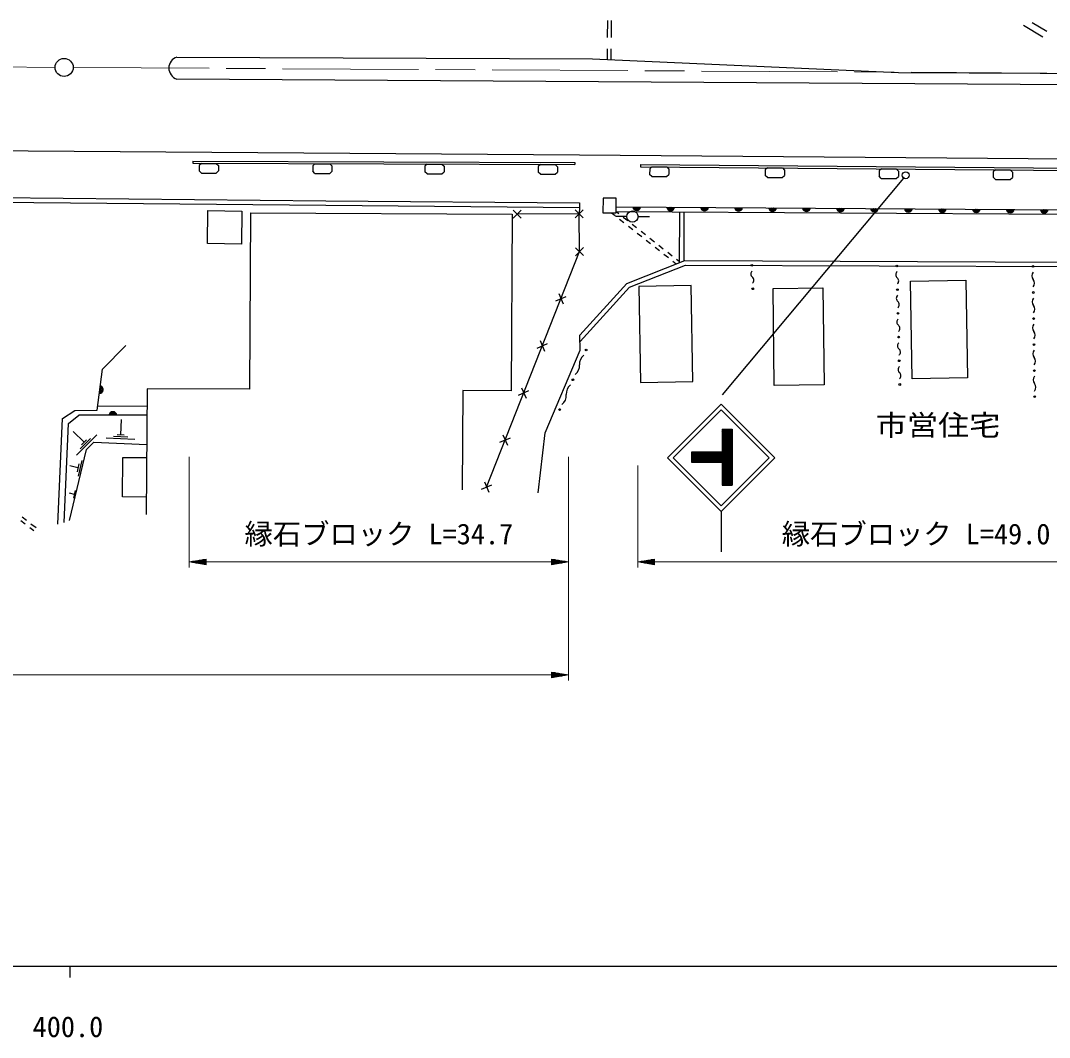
# Model space of a CAD drawing. Units: millimetres, scale not verified. Extents: x 40000 to 680000, y 20000 to 380000.
# Drawn here: x 463660 to 554532, y 198715 to 288553 of the extents above; entities that cross this region are included whole.
import ezdxf
from ezdxf.enums import TextEntityAlignment as Align

# ---------------------------------------------------------------- set-up
doc = ezdxf.new("R2010")
doc.units = ezdxf.units.MM
doc.header["$LTSCALE"] = 1000
doc.linetypes.add('CHAIN', pattern=[18.5, 12, -1.5, 3.5, -1.5])
for name, color, linetype, lineweight in [('M-BGD', 7, 'Continuous', 25), ('M-BMK', 2, 'CHAIN', 13), ('M-BMK-SRVR', 3, 'Continuous', 25), ('M-STR-HTXT', 7, 'Continuous', 13), ('M-STR-STR1', 1, 'Continuous', 25), ('M-STR-STRC', 7, 'Continuous', 25), ('M-STR-STRD', 7, 'Continuous', 25), ('M-TTL-BAND', 7, 'Continuous', 25)]:
    doc.layers.add(name, color=color, linetype=linetype, lineweight=lineweight)
doc.styles.add('ＭＳ ゴシック', font='')
doc.styles.get('ＭＳ ゴシック').set_extended_font_data('MS Gothic')

msp = doc.modelspace()

# ---------------------------------------------------------------- hatches: boundary and pattern name
at = {"layer": 'M-STR-STRC'}
h = msp.add_hatch(dxfattribs=at)
h.set_pattern_fill('USER', color=256, style=0, pattern_type=2)
h.set_pattern_definition([(45, (1041189, 373651), (-70.7128, 70.7128), []), (135, (1041189, 373651), (-70.71634, -70.71634), [])])
h.paths.add_polyline_path([(522922, 249527), (522922, 250427), (525615, 250427), (525615, 252460), (526515, 252460), (526515, 247495), (525615, 247495), (525615, 249527)])

# ---------------------------------------------------------------- linework, layer by layer
at = {"layer": 'M-BGD'}
for p, q in [((515511, 287053), (515518, 288553)), ((515840, 287045), (515852, 288545)), ((553005, 288383), (554301, 287628)), ((515502, 285101), (515507, 286053)), ((515823, 285087), (515831, 286045)), ((479441, 275755), (479439, 275272)), ((479642, 275940), (479441, 275755)), ((479642, 275940), (480943, 275936)), ((480943, 275936), (481143, 275749)), ((481143, 275749), (481141, 275266)), ((489462, 275720), (489460, 275237)), ((489662, 275905), (489462, 275720)), ((489662, 275905), (490964, 275900)), ((490964, 275900), (491164, 275714)), ((491164, 275714), (491162, 275231)), ((499364, 275685), (499362, 275202)), ((499565, 275870), (499364, 275685)), ((499565, 275870), (500866, 275865)), ((500866, 275865), (501066, 275679)), ((501066, 275679), (501064, 275196)), ((509385, 275649), (509383, 275167)), ((509585, 275834), (509385, 275649)), ((509585, 275834), (510887, 275830)), ((510887, 275830), (511086, 275643)), ((511086, 275643), (511085, 275161)), ((519227, 275451), (519223, 274968)), ((519429, 275635), (519227, 275451)), ((519429, 275635), (520731, 275624)), ((520731, 275624), (520929, 275436)), ((520929, 275436), (520925, 274953)), ((529440, 275362), (529436, 274879)), ((529641, 275546), (529440, 275362)), ((529641, 275546), (530943, 275535)), ((530943, 275535), (531142, 275347)), ((531142, 275347), (531137, 274864)), ((539692, 275459), (539490, 275275)), ((539692, 275459), (540994, 275447)), ((540994, 275447), (541192, 275260)), ((549772, 275371), (549570, 275187)), ((549772, 275371), (551073, 275359)), ((551073, 275359), (551272, 275172)), ((479639, 275086), (479439, 275272)), ((479639, 275086), (480940, 275081)), ((480940, 275081), (481141, 275266)), ((489659, 275050), (489460, 275237)), ((489659, 275050), (490961, 275046)), ((490961, 275046), (491162, 275231)), ((499562, 275016), (499362, 275202)), ((499562, 275016), (500863, 275011)), ((500863, 275011), (501064, 275196)), ((509582, 274980), (509383, 275167)), ((509582, 274980), (510884, 274976)), ((510884, 274976), (511085, 275161)), ((519422, 274781), (519223, 274968)), ((519422, 274781), (520723, 274769)), ((520723, 274769), (520925, 274953)), ((529634, 274692), (529436, 274879)), ((529634, 274692), (530936, 274680)), ((530936, 274680), (531137, 274864)), ((539490, 275275), (539486, 274792)), ((539685, 274604), (539486, 274792)), ((539685, 274604), (540986, 274593)), ((540986, 274593), (541188, 274777)), ((541192, 275260), (541188, 274777)), ((549570, 275187), (549566, 274704)), ((549764, 274516), (549566, 274704)), ((549764, 274516), (551066, 274505)), ((551066, 274505), (551268, 274689)), ((551272, 275172), (551268, 274689)), ((460855, 272918), (490630, 272638)), ((490630, 272638), (513029, 272446)), ((461132, 272516), (490626, 272238)), ((490626, 272238), (513026, 272046)), ((507886, 271102), (507175, 271806)), ((507179, 271099), (507883, 271809)), ((513359, 271128), (512648, 271832)), ((512652, 271125), (513355, 271835)), ((516269, 272086), (555881, 271846)), ((483976, 271579), (483888, 255974)), ((483976, 271579), (507074, 271449)), ((507074, 271449), (506986, 255854)), ((515856, 271570), (516167, 271325)), ((517199, 271231), (516199, 271233)), ((516266, 271686), (555879, 271446)), ((516266, 271682), (516500, 271497)), ((516560, 271015), (516952, 270705)), ((516892, 271187), (517285, 270878)), ((518199, 271232), (519199, 271236)), ((521849, 271651), (521834, 267151)), ((522249, 271650), (522235, 267310)), ((517345, 270395), (517737, 270085)), ((517677, 270568), (518069, 270258)), ((518462, 269948), (518854, 269638)), ((518129, 269775), (518522, 269465)), ((518914, 269155), (519306, 268845)), ((519246, 269328), (519639, 269018)), ((512674, 268489), (513386, 267788)), ((512679, 267782), (513381, 268495)), ((519699, 268535), (520091, 268225)), ((520031, 268708), (520424, 268398)), ((520816, 268088), (521208, 267779)), ((517222, 265325), (522325, 267346)), ((520484, 267916), (520876, 267606)), ((521268, 267296), (521579, 267050)), ((521601, 267469), (521834, 267284)), ((522325, 267346), (567161, 267176)), ((517455, 264987), (522401, 266945)), ((522401, 266945), (567159, 266776)), ((511189, 264437), (511587, 263520)), ((513058, 260764), (517222, 265325)), ((513073, 260188), (517455, 264987)), ((510929, 263780), (511847, 264178)), ((509288, 259620), (510205, 260018)), ((509547, 260277), (509945, 259360)), ((474829, 256025), (474766, 244903)), ((483888, 255974), (474829, 256025)), ((502721, 255878), (502671, 247094)), ((506986, 255854), (502721, 255878)), ((507646, 255460), (508563, 255858)), ((507905, 256117), (508303, 255200)), ((474818, 254467), (470473, 254480)), ((474815, 253687), (468818, 253705)), ((472504, 251941), (472567, 253294)), ((469264, 251291), (468315, 252256)), ((470407, 251940), (468597, 250159)), ((473131, 251743), (471863, 251801)), ((472822, 251927), (472187, 251956)), ((506263, 251957), (506662, 251040)), ((469836, 251615), (468930, 250725)), ((469491, 251513), (469038, 251068)), ((473757, 251545), (471221, 251661)), ((506004, 251300), (506921, 251698)), ((472676, 246462), (472696, 249958)), ((472696, 249958), (474794, 249946)), ((468728, 249040), (468001, 249212)), ((468808, 249381), (468648, 248699)), ((469071, 249679), (468749, 248316)), ((504362, 247140), (505279, 247538)), ((504622, 247798), (505020, 246880)), ((468417, 246686), (467967, 246792)), ((468496, 247023), (468337, 246349)), ((474775, 246450), (472676, 246462)), ((463788, 244708), (464184, 244403)), ((463684, 244391), (464080, 244086)), ((464477, 243781), (464836, 243505)), ((464581, 244098), (465027, 243754))]:
    msp.add_line(p, q, dxfattribs=at)
for points in [[(350705, 277712), (407623, 277472), (460232, 277061), (513024, 276696), (567073, 276238)], [(513029, 272446), (513026, 272046), (513004, 271480)], [(504821, 247339), (513030, 268139), (513004, 271480), (507531, 271454)], [(509379, 246834), (509989, 252119), (513094, 259446), (513058, 260764)], [(468443, 254116), (470426, 254134), (470909, 257752), (472946, 259843)], [(466942, 244055), (467371, 253401), (468443, 254116)], [(467514, 244216), (467907, 252954), (468818, 253705)], [(467978, 244377), (469497, 250649), (470140, 251310), (474801, 251096)]]:
    msp.add_lwpolyline(points, dxfattribs=at)
for points in [[(515096, 271575), (516265, 271567), (516274, 272869), (515105, 272876)], [(483217, 271721), (483176, 268806), (480159, 268848), (480200, 271763)], [(547137, 265626), (547283, 256989), (542403, 256906), (542257, 265543)], [(518265, 265057), (518427, 256566), (523043, 256654), (522881, 265145)], [(534531, 264927), (534628, 256371), (530234, 256321), (530137, 264877)]]:
    msp.add_lwpolyline(points, close=True, dxfattribs=at)
for centre, radius in [((517699, 271230), 500), ((528256, 266923), 75), ((541062, 266875), 75), ((553080, 266829), 75), ((528332, 264860), 75), ((541112, 264780), 75), ((553110, 264529), 75), ((541163, 262685), 75), ((553140, 262228), 75), ((541214, 260590), 75), ((553171, 259927), 75), ((513610, 259450), 75), ((541265, 258495), 75), ((553201, 257627), 75), ((512441, 256820), 75), ((541315, 256400), 75), ((553232, 255326), 75), ((511273, 254190), 75)]:
    msp.add_circle(centre, radius, dxfattribs=at)
for centre, radius, start, end in [((518076, 272130), 354, 188.44954, 350.85471), ((518076, 272130), 283, 190.67357, 348.63067), ((518076, 272130), 212, 194.4199, 344.88435), ((518076, 272130), 142, 202.13163, 337.17262), ((518076, 272130), 100, 212.44929, 326.85496), ((518076, 272130), 100, 212.44929, 326.85496), ((521076, 272111), 354, 188.44954, 350.85471), ((521076, 272111), 283, 190.67357, 348.63067), ((521076, 272111), 212, 194.4199, 344.88435), ((521076, 272111), 142, 202.13163, 337.17262), ((521076, 272111), 100, 212.44929, 326.85496), ((521076, 272111), 100, 212.44929, 326.85496), ((524076, 272093), 354, 188.44954, 350.85471), ((524076, 272093), 283, 190.67357, 348.63067), ((524076, 272093), 212, 194.4199, 344.88435), ((524076, 272093), 142, 202.13163, 337.17262), ((524076, 272093), 100, 212.44929, 326.85496), ((524076, 272093), 100, 212.44929, 326.85496), ((527076, 272075), 354, 188.44954, 350.85471), ((527076, 272075), 283, 190.67357, 348.63067), ((527076, 272075), 212, 194.4199, 344.88435), ((527076, 272075), 142, 202.13163, 337.17262), ((527076, 272075), 100, 212.44929, 326.85496), ((527076, 272075), 100, 212.44929, 326.85496), ((530075, 272057), 354, 188.44954, 350.85471), ((530075, 272057), 283, 190.67357, 348.63067), ((530075, 272057), 212, 194.4199, 344.88435), ((530075, 272057), 142, 202.13163, 337.17262), ((530075, 272057), 100, 212.44929, 326.85496), ((530075, 272057), 100, 212.44929, 326.85496), ((533075, 272039), 354, 188.44954, 350.85471), ((533075, 272039), 283, 190.67357, 348.63067), ((533075, 272039), 212, 194.4199, 344.88435), ((533075, 272039), 142, 202.13163, 337.17262), ((533075, 272039), 100, 212.44929, 326.85496), ((533075, 272039), 100, 212.44929, 326.85496), ((536075, 272020), 354, 188.44954, 350.85471), ((536075, 272020), 283, 190.67357, 348.63067), ((536075, 272020), 212, 194.4199, 344.88435), ((536075, 272020), 142, 202.13163, 337.17262), ((536075, 272020), 100, 212.44929, 326.85496), ((536075, 272020), 100, 212.44929, 326.85496), ((539075, 272002), 354, 188.44954, 350.85471), ((539075, 272002), 283, 190.67357, 348.63067), ((539075, 272002), 212, 194.4199, 344.88435), ((539075, 272002), 142, 202.13163, 337.17262), ((539075, 272002), 100, 212.44929, 326.85496), ((539075, 272002), 100, 212.44929, 326.85496), ((542075, 271984), 354, 188.44954, 350.85471), ((542075, 271984), 283, 190.67357, 348.63067), ((542075, 271984), 212, 194.4199, 344.88435), ((542075, 271984), 142, 202.13163, 337.17262), ((542075, 271984), 100, 212.44929, 326.85496), ((542075, 271984), 100, 212.44929, 326.85496), ((545075, 271966), 354, 188.44954, 350.85471), ((545075, 271966), 283, 190.67357, 348.63067), ((545075, 271966), 212, 194.4199, 344.88435), ((545075, 271966), 142, 202.13163, 337.17262), ((545075, 271966), 100, 212.44929, 326.85496), ((545075, 271966), 100, 212.44929, 326.85496), ((548075, 271948), 354, 188.44954, 350.85471), ((548075, 271948), 283, 190.67357, 348.63067), ((548075, 271948), 212, 194.4199, 344.88435), ((548075, 271948), 142, 202.13163, 337.17262), ((548075, 271948), 100, 212.44929, 326.85496), ((548075, 271948), 100, 212.44929, 326.85496), ((551075, 271929), 354, 188.44954, 350.85471), ((551075, 271929), 283, 190.67357, 348.63067), ((551075, 271929), 212, 194.4199, 344.88435), ((551075, 271929), 142, 202.13163, 337.17262), ((551075, 271929), 100, 212.44929, 326.85496), ((551075, 271929), 100, 212.44929, 326.85496), ((554075, 271911), 354, 188.44954, 350.85471), ((554075, 271911), 283, 190.67357, 348.63067), ((554075, 271911), 212, 194.4199, 344.88435), ((554075, 271911), 142, 202.13163, 337.17262), ((554075, 271911), 100, 212.44929, 326.85496), ((554075, 271911), 100, 212.44929, 326.85496), ((528505, 266166), 346, 131.78473, 232.43011), ((541318, 266107), 363, 132.3298, 230.44663), ((553451, 266009), 486, 138.7076, 222.80684), ((528084, 265618), 346, 311.78473, 52.43011), ((540856, 265548), 363, 312.3298, 50.44663), ((552738, 265349), 486, 318.7076, 42.80684), ((541369, 264012), 363, 132.3298, 230.44663), ((540907, 263453), 363, 312.3298, 50.44663), ((553481, 263708), 486, 138.7076, 222.80684), ((552769, 263048), 486, 318.7076, 42.80684), ((541419, 261917), 363, 132.3298, 230.44663), ((553512, 261408), 486, 138.7076, 222.80684), ((540958, 261358), 363, 312.3298, 50.44663), ((552799, 260748), 486, 318.7076, 42.80684), ((541470, 259822), 363, 132.3298, 230.44663), ((513965, 258231), 944, 126.21554, 185.85948), ((541008, 259263), 363, 312.3298, 50.44663), ((553542, 259107), 486, 138.7076, 222.80684), ((512087, 258039), 944, 306.21554, 5.85948), ((552830, 258447), 486, 318.7076, 42.80684), ((541521, 257727), 363, 132.3298, 230.44663), ((541059, 257167), 363, 312.3298, 50.44663), ((470614, 255950), 354, 271.20277, 73.60795), ((512796, 255602), 944, 126.21554, 185.85948), ((553573, 256806), 486, 138.7076, 222.80684), ((552860, 256146), 486, 318.7076, 42.80684), ((470614, 255950), 283, 273.42681, 71.38391), ((470614, 255950), 212, 277.17313, 67.63758), ((470614, 255950), 142, 284.88486, 59.92585), ((470614, 255950), 100, 295.20252, 49.60819), ((470614, 255950), 100, 295.20252, 49.60819), ((510918, 255409), 944, 306.21554, 5.85948), ((471817, 253642), 354, 8.62226, 171.02744), ((471817, 253642), 283, 10.8463, 168.8034), ((471817, 253642), 212, 14.59262, 165.05707), ((471817, 253642), 142, 22.30435, 157.34534), ((471817, 253642), 100, 32.62201, 147.02768), ((471817, 253642), 100, 32.62201, 147.02768)]:
    msp.add_arc(centre, radius, start, end, dxfattribs=at)
at = {"layer": 'M-BMK'}
for p, q in [((368552, 285160), (466708, 284418)), ((468308, 284408), (566199, 283853))]:
    msp.add_line(p, q, dxfattribs=at)
at = {"layer": 'M-BMK-SRVR'}
msp.add_circle((467508, 284412), 800, dxfattribs=at)
at = {"layer": 'M-STR-HTXT'}
for p, q in [((478547, 250017), (478547, 240230)), ((512067, 250017), (512067, 240230)), ((518165, 249232), (518165, 240230)), ((478547, 240730), (480047, 240980)), ((479147, 240830), (480047, 240830)), ((480047, 240880), (479447, 240880)), ((479747, 240930), (480047, 240930)), ((480047, 240480), (480047, 240980)), ((512067, 240730), (510567, 240980)), ((510567, 240980), (510567, 240480)), ((510867, 240930), (510567, 240930)), ((510567, 240880), (511167, 240880)), ((511467, 240830), (510567, 240830)), ((518165, 240730), (519665, 240980)), ((518765, 240830), (519665, 240830)), ((519665, 240880), (519065, 240880)), ((519365, 240930), (519665, 240930)), ((519665, 240480), (519665, 240980)), ((478547, 240730), (480047, 240480)), ((478547, 240730), (480047, 240730)), ((480047, 240780), (478847, 240780)), ((480047, 240680), (478847, 240680)), ((479147, 240630), (480047, 240630)), ((480047, 240580), (479447, 240580)), ((479747, 240530), (480047, 240530)), ((480047, 240730), (510567, 240730)), ((510567, 240780), (511767, 240780)), ((512067, 240730), (510567, 240480)), ((512067, 240730), (510567, 240730)), ((510567, 240680), (511767, 240680)), ((511467, 240630), (510567, 240630)), ((510567, 240580), (511167, 240580)), ((510867, 240530), (510567, 240530)), ((512067, 240764), (512067, 230242)), ((518165, 240730), (519665, 240480)), ((518165, 240730), (519665, 240730)), ((519665, 240780), (518465, 240780)), ((519665, 240680), (518465, 240680)), ((518765, 240630), (519665, 240630)), ((519665, 240580), (519065, 240580)), ((519365, 240530), (519665, 240530)), ((519665, 240730), (565917, 240730)), ((512067, 230742), (510567, 230992)), ((510567, 230992), (510567, 230492)), ((510867, 230942), (510567, 230942)), ((510567, 230892), (511167, 230892)), ((511467, 230842), (510567, 230842)), ((253373, 230742), (510567, 230742)), ((510567, 230792), (511767, 230792)), ((512067, 230742), (510567, 230492)), ((512067, 230742), (510567, 230742)), ((510567, 230692), (511767, 230692)), ((511467, 230642), (510567, 230642)), ((510567, 230592), (511167, 230592)), ((510867, 230542), (510567, 230542))]:
    msp.add_line(p, q, dxfattribs=at)
at = {"layer": 'M-STR-STR1'}
msp.add_line((552234, 288146), (553956, 287129), dxfattribs=at)
at = {"layer": 'M-STR-STRC'}
for p, q in [((525659, 255495), (541667, 274638)), ((520795, 249921), (525533, 254659)), ((525533, 254659), (530271, 249921)), ((521290, 249921), (525533, 254164)), ((525533, 254164), (529776, 249921)), ((525615, 252460), (526515, 252460)), ((525615, 252460), (525615, 250427)), ((526515, 252460), (526515, 247495)), ((520795, 249921), (525533, 245184)), ((521290, 249921), (525533, 245679)), ((525615, 250427), (522922, 250427)), ((522922, 250427), (522922, 249527)), ((525533, 245679), (529776, 249921)), ((525533, 245184), (530271, 249921)), ((522922, 249527), (525615, 249527)), ((525615, 249527), (525615, 247495)), ((525615, 247495), (526515, 247495)), ((525533, 245184), (525533, 241628))]:
    msp.add_line(p, q, dxfattribs=at)
msp.add_circle((541839, 274890), 305, dxfattribs=at)
at = {"layer": 'M-STR-STRD'}
for p, q in [((567009, 282822), (477459, 283386)), ((478872, 276143), (512623, 276024)), ((478872, 276143), (478872, 275943)), ((478872, 275943), (512620, 275824)), ((512623, 276024), (512620, 275824)), ((518423, 275844), (518419, 275644)), ((518419, 275644), (567083, 275220)), ((518423, 275844), (567085, 275420))]:
    msp.add_line(p, q, dxfattribs=at)
msp.add_lwpolyline([(477468, 285330), (514177, 285160), (541209, 283957), (566199, 283853)], dxfattribs=at)
msp.add_arc((477775, 284357), 1021, 107.53037, 251.93897, dxfattribs=at)
at = {"layer": 'M-TTL-BAND'}
for p, q in [((40000, 205000), (579000, 205000)), ((468000, 205000), (468000, 204000))]:
    msp.add_line(p, q, dxfattribs=at)

# ---------------------------------------------------------------- texts
at = {"layer": 'M-BGD', "style": 'ＭＳ ゴシック', "width": 1.1}
msp.add_text('市営住宅', height=1833, dxfattribs=at).set_placement((544697, 251343), align=Align.BOTTOM_CENTER)
at = {"layer": 'M-STR-HTXT', "style": 'ＭＳ ゴシック'}
for s, p in [('縁石ブロック L=34.7', (495307, 241730)), ('縁石ブロック L=49.0', (542757, 241730))]:
    msp.add_text(s, height=1833, dxfattribs=at).set_placement(p, align=Align.BOTTOM_CENTER)
at = {"layer": 'M-TTL-BAND', "style": 'ＭＳ ゴシック'}
msp.add_text('400.0', height=1833, dxfattribs=at).set_placement((467844, 198195), align=Align.BOTTOM_CENTER)

doc.saveas('drawing.dxf')
